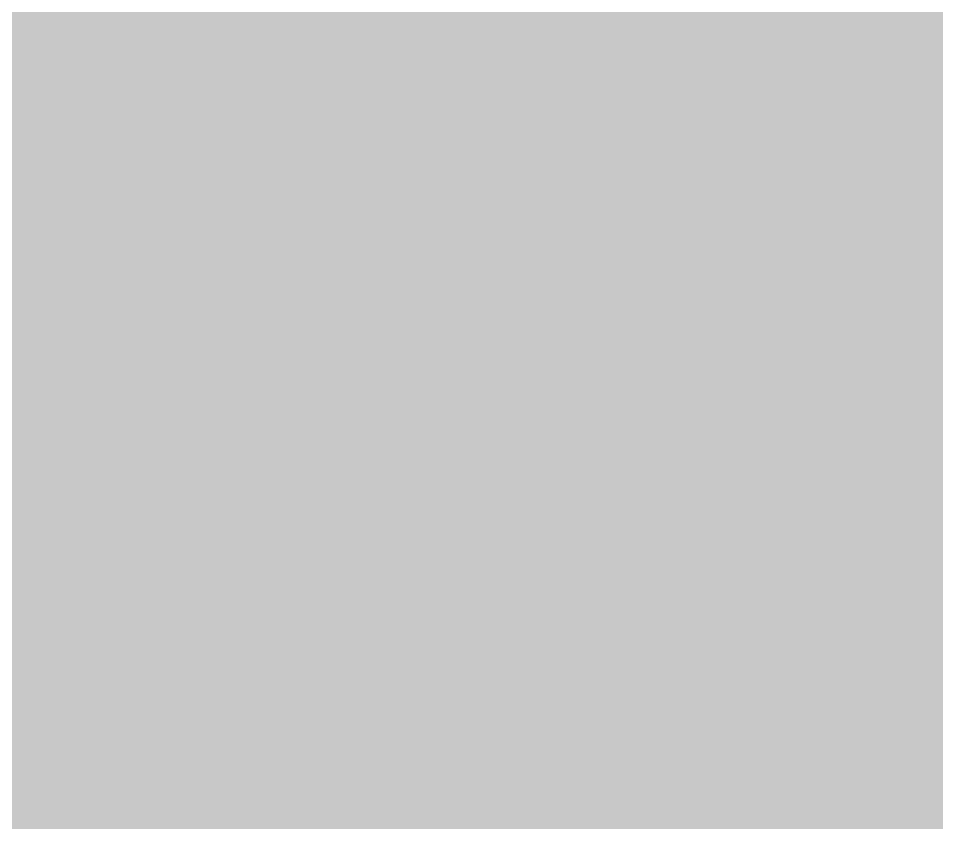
# Model space of a CAD drawing. Header units: millimetres. Extents: x -0.5 to 77.7, y -66.2 to -6.
# Drawn here: x 40.25 to 45.89, y -29.03 to -24.09 of the extents above; entities that cross this region are included whole.
import ezdxf

# ---------------------------------------------------------------- set-up
doc = ezdxf.new("R2010")
doc.units = ezdxf.units.MM
doc.header["$MEASUREMENT"] = 0
doc.layers.add('Inner1', color=7, linetype='Continuous', true_color=0x999966)
doc.layers.add('Inner2', color=7, linetype='Continuous', true_color=0x008000)

msp = doc.modelspace()

# ---------------------------------------------------------------- hatches: boundary and pattern name
at = {"layer": 'Inner1'}
msp.add_hatch(color=256, dxfattribs=at).paths.add_polyline_path([(77.239, -6.4542), (77.239, -65.682), (-0.0229, -65.682), (-0.0229, -6.4542)])

# ---------------------------------------------------------------- linework, layer by layer
at = {"layer": 'Inner2', "const_width": 0.4}
for points in [[(31.6231, -32.3851), (40.2591, -23.749)], [(35.5601, -30.9881), (42.1641, -24.384)], [(42.1641, -24.384), (51.9431, -24.384)], [(42.5451, -25.1461), (36.5761, -31.1151)], [(54.1021, -25.1461), (42.5451, -25.1461)]]:
    msp.add_lwpolyline(points, dxfattribs=at)

doc.saveas('drawing.dxf')
